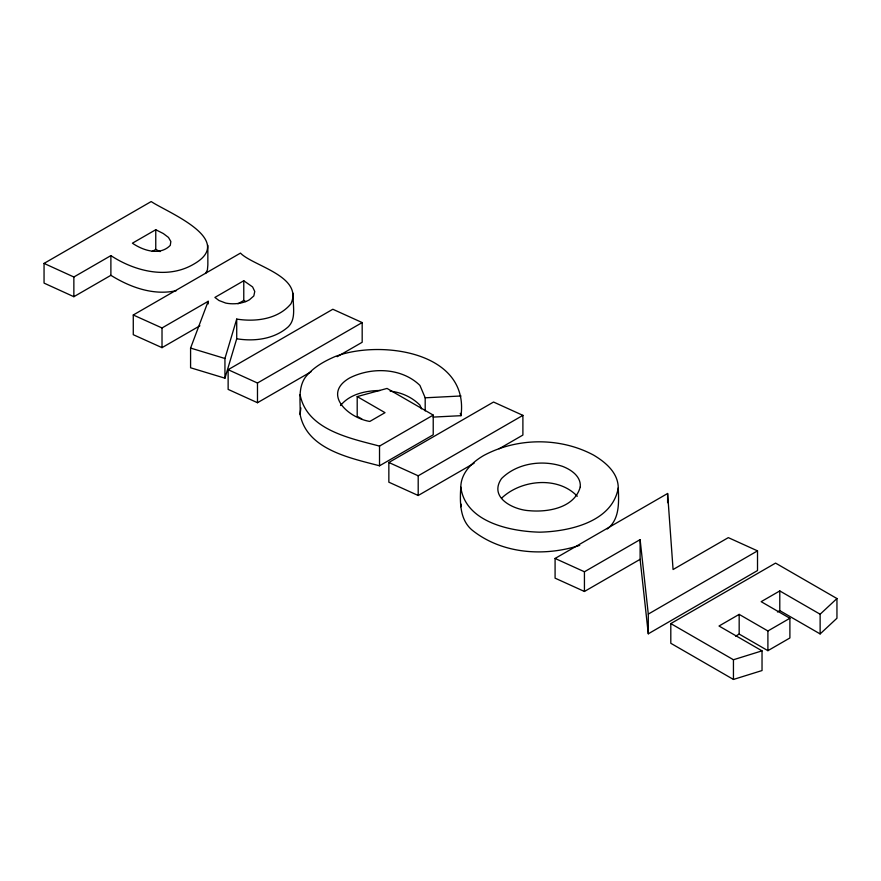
<?xml version="1.0" encoding="UTF-8"?>
<svg xmlns="http://www.w3.org/2000/svg" width="881" height="881" viewBox="0 0 881 881"><rect width="100%" height="100%" fill="white"/><g stroke="black" fill="none" stroke-linecap="round" stroke-linejoin="round"><path stroke-width="1.32" d="M133.273 314.991L240.48 253.1C252.693 265.864 303.35 276.149 290.983 303.758C278.088 319.296 255.578 322.094 236.714 319.076L224.941 358.49L224.941 378.191L190.582 367.773L190.582 348.072L208.18 301.302L162.016 327.963L133.273 314.991L133.273 334.692L162.016 347.654L199.899 325.794M44.05 263.408L151.191 201.551C166.278 211.858 236.46 239.313 194.205 263.882C167.952 279.673 135.046 271.425 110.885 255.622L73.861 276.997L44.05 263.408L44.05 283.109L73.861 296.699L110.885 275.324C130.212 287.338 153.525 295.807 176.442 290.653M361.838 418.971L357.201 416.295L357.201 396.593L387.045 388.433L433.221 415.094L433.221 434.796L379.524 465.796C350.374 458.054 306.764 449.596 300.091 414.312C300.652 401.934 297.734 388.191 305.311 377.332C312.953 367.531 323.944 361.342 335.187 356.519C379.513 339.614 469.573 351.112 460.994 415.678L433.144 417.098M300.091 414.312L300.861 407.925M579.72 545.35C544.965 556.682 503.403 554.116 473.692 531.342C459.607 521.023 459.794 502.71 460.796 487.039C461.027 472.789 472.194 462.195 483.724 455.499C517.18 437.538 560.085 437.108 593.618 455.125C605.555 462.217 618.154 472.756 618.264 487.854C618.858 502.082 619.883 519.206 607.295 528.974M460.796 506.74L461.204 504.207M618.264 487.854C612.394 522.114 568.939 531.551 539.601 532.168C510.297 531.419 465.289 522.18 460.796 487.039M224.941 378.191L236.714 338.767L236.714 319.076M205.592 273.506L207.409 269.949L207.85 265.016L207.85 245.314M340.507 405.546C349.911 393.939 365.89 390.679 380.129 390.481M777.46 611.976L779.784 610.632L820.134 633.924L820.134 614.222L836.95 598.54L775.566 563.102L670.804 623.583L670.804 643.284L733.444 679.449L762.032 670.551L762.032 650.85L719.017 626.017L739.17 614.376L767.902 630.972L789.894 618.275L789.894 637.976L767.902 650.674L739.17 634.078L735.613 636.137M820.134 633.924L836.95 618.231L836.95 598.54M501.553 498.228C520.847 479.682 557.849 475.817 577.286 496.245M648.295 633.802L648.295 614.101L757.517 550.867L757.517 570.558L648.295 633.802L640.113 559.325L640.113 539.624L584.433 571.769L555.085 558.455L555.085 578.156L584.433 591.47L640.113 559.325M155.761 229.721L132.414 243.189C143.096 250.567 159.935 256.052 170.275 245.381L170.848 241.504L168.48 237.43L163.293 233.531L155.761 229.721L155.761 249.411L152.259 251.437M243.773 280.753L214.898 297.426L218.973 300.509L225.8 303.097A22.741 13.127 0 0 0 249.422 299.793L253.827 295.939L254.763 291.457L252.605 286.942L243.773 280.753L243.773 300.454L238.002 303.791M311.026 371.804L257.483 402.716L228.135 389.391L228.135 369.69L332.831 309.253L362.179 322.567L362.179 342.269L337.192 356.695M228.135 369.69L257.483 383.015L362.179 322.567M300.091 394.622C306.764 429.895 350.374 438.353 379.524 446.094L433.221 415.094M474.11 463.219L418.2 495.496L388.851 482.182L388.851 462.481L493.547 402.033L522.896 415.358L522.896 435.06L499.098 448.792M388.851 462.481L418.2 475.806L522.896 415.358M555.085 558.455L667.611 493.492L673.073 569.533L728.323 537.63L757.517 550.867M820.134 614.222L779.784 590.931L761.162 601.679L789.894 618.275M670.804 623.583L733.444 659.748L762.032 650.85M357.201 396.593L385.019 412.66L369.822 421.437C348.876 418.123 321.543 394.236 349.526 378.015C371.43 366.87 401.67 367.608 419.929 385.426L425.193 397.805L460.994 395.976M236.714 338.767C253.728 341.542 272.636 339.383 286.457 328.327C297.657 320.045 292.096 304.958 293.373 293.34M390.14 391.164C401.34 392.342 411.934 397.122 419.929 405.128L421.503 408.839M190.582 348.072L224.941 358.49M155.761 249.411L160.067 251.592M243.773 300.454L245.733 301.588M460.256 413.321L460.994 415.678M640.113 539.624L648.295 614.101M779.784 590.931L779.784 610.632M767.902 630.972L767.902 650.674M739.17 614.376L739.17 634.078M733.444 659.748L733.444 679.449M667.611 493.492L667.611 502.677M584.433 571.769L584.433 591.47M425.193 397.805L425.193 410.931M418.2 475.806L418.2 495.496M379.524 446.094L379.524 465.796M257.483 383.015L257.483 402.716M208.18 301.302L208.18 303.934M162.016 327.963L162.016 347.654M110.885 255.622L110.885 275.324M73.861 276.997L73.861 296.699M580.26 486.962C574.566 507.852 548.026 512.423 529.305 510.694C513.634 509.879 488.316 497.666 501.553 478.537C517.103 463.087 542.101 459.596 562.496 466.346C571.174 469.683 581.229 476.412 580.26 486.962"/></g></svg>
